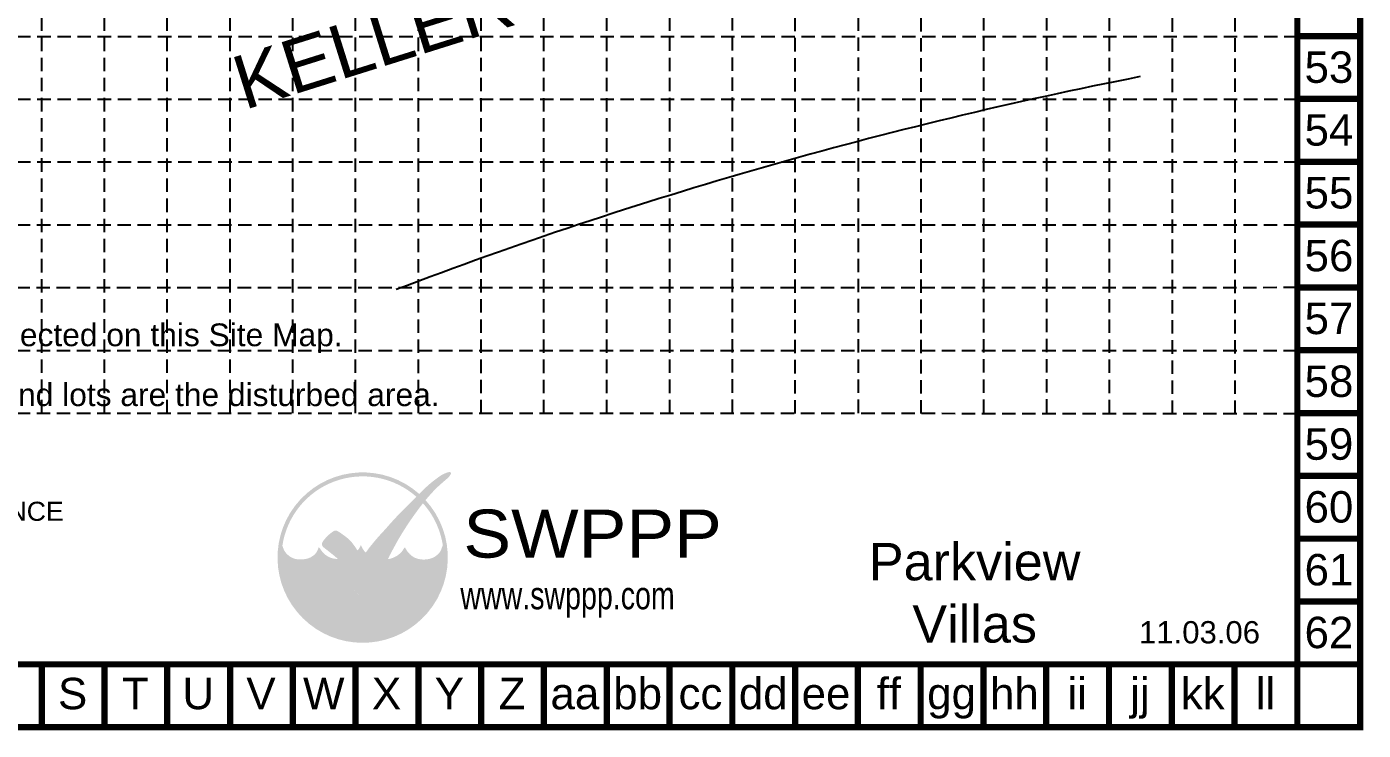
# Model space of a CAD drawing. Header units: inches. Extents: x 2538379 to 2539036, y 7098904 to 7099955.
# Drawn here: x 2538687.5 to 2539036.4, y 7098904.4 to 7099088 of the extents above; entities that cross this region are included whole.
import ezdxf
from ezdxf.enums import TextEntityAlignment as Align

# ---------------------------------------------------------------- set-up
doc = ezdxf.new("R2010")
doc.units = ezdxf.units.IN
doc.header["$MEASUREMENT"] = 0
doc.linetypes.add('DASHED', pattern=[0.75, 0.5, -0.25])
for name, color, linetype in [('ADJ-LINES', 7, 'Continuous'), ('BASE', 7, 'Continuous'), ('GRID', 254, 'DASHED'), ('LEGEND', 7, 'Continuous'), ('LOGO', 7, 'Continuous'), ('TXT-ROW', 7, 'Continuous')]:
    doc.layers.add(name, color=color, linetype=linetype)
doc.styles.add("L200'", font='ARIAL.TTF', dxfattribs={"height": 0.001969})
doc.styles.add('LOGO1', font='Rockeb.TTF', dxfattribs={"height": 25})
doc.styles.get("Standard").update_dxf_attribs({"font": 'ARIAL.TTF'})

# ---------------------------------------------------------------- blocks, each defined once
blk = doc.blocks.new('new logo')
at = {"layer": 'LOGO'}
h = blk.add_hatch(color=170, dxfattribs=at)
h.paths.add_polyline_path([(67.43, 44.06), (66.82, 44.7), (66.35, 45.25), (65.96, 45.76), (65.54, 46.4), (65.09, 47.19), (64.7, 47.94), (64.44, 48.47), (64.18, 49.02), (63.92, 49.58), (63.67, 50.15), (63.31, 50.99), (62.9, 52), (62.6, 52.78), (62.42, 53.27), (62.25, 53.75), (62.07, 54.23), (61.88, 54.72), (61.69, 55.22), (61.48, 55.74), (61.26, 56.27), (61.03, 56.81), (60.78, 57.37), (60.52, 57.93), (60.25, 58.5), (59.96, 59.07), (59.66, 59.64), (59.34, 60.2), (59.02, 60.77), (58.68, 61.32), (58.34, 61.87), (57.99, 62.4), (57.64, 62.91), (57.29, 63.4), (56.95, 63.87), (56.61, 64.32), (56.27, 64.74), (55.93, 65.14), (55.58, 65.53), (55.23, 65.91), (54.91, 66.23), (53.98, 66.22), (52.92, 66.33), (52.05, 66.5), (51.45, 66.64), (50.85, 66.81), (50.26, 67.01), (49.41, 67.35), (48.33, 67.91), (47.34, 68.56), (46.46, 69.26), (45.69, 70.02), (45.01, 70.79), (44.44, 71.52), (43.98, 72.16), (43.6, 72.69), (43.42, 72.95), (43.25, 73.18), (43.1, 73.38), (42.96, 73.53), (42.85, 73.65), (42.75, 73.73), (42.66, 73.76), (42.59, 73.76), (42.53, 73.71), (42.48, 73.63), (42.43, 73.52), (42.38, 73.38), (42.33, 73.22), (42.19, 72.76), (41.96, 72.1), (41.67, 71.46), (41.36, 70.91), (40.98, 70.34), (40.53, 69.77), (40.01, 69.21), (39.42, 68.67), (38.77, 68.17), (38.06, 67.7), (37.31, 67.27), (36.53, 66.9), (35.73, 66.59), (34.88, 66.34), (33.96, 66.14), (32.97, 65.99), (31.89, 65.9), (30.76, 65.86), (29.65, 65.89), (28.59, 65.97), (27.62, 66.13), (26.71, 66.36), (25.83, 66.67), (24.95, 67.08), (24.08, 67.58), (23.21, 68.18), (22.36, 68.88), (21.76, 69.47), (21.37, 69.89), (20.98, 70.36), (20.61, 70.88), (20.24, 71.46), (19.89, 72.13), (19.54, 72.89), (19.19, 73.77), (18.85, 74.77, -0.595729), (106.28, 106.77), (106.97, 107.48), (107.53, 108.05), (108.12, 108.64, 37.93689), (112.29, 104.53), (112.05, 104.24), (111.57, 103.66), (111.09, 103.06), (110.61, 102.47, -0.146449), (123.57, 75.01), (123.33, 74.47), (123.13, 73.97), (122.94, 73.5), (122.77, 73.07), (122.51, 72.4), (122.22, 71.72), (121.9, 71.1), (121.52, 70.53), (121.11, 70), (120.66, 69.51), (120.15, 69.03), (119.62, 68.57), (119.04, 68.14), (118.44, 67.73), (117.81, 67.36), (117.15, 67.03), (116.47, 66.74), (115.76, 66.49), (115.03, 66.28), (114.28, 66.11), (113.5, 65.97), (112.72, 65.88), (111.92, 65.82), (111.11, 65.8), (110.29, 65.82), (109.44, 65.89), (108.56, 66.01), (107.66, 66.19), (106.75, 66.43), (105.88, 66.73), (105.05, 67.1), (104.26, 67.53), (103.5, 68.04), (102.78, 68.61), (102.07, 69.26), (101.4, 69.96), (100.78, 70.68), (100.24, 71.38), (99.83, 72.02), (99.55, 72.52), (99.4, 72.79), (99.26, 73.03), (99.13, 73.24), (99.02, 73.4), (98.92, 73.52), (98.82, 73.58), (98.72, 73.6), (98.63, 73.58), (98.54, 73.51), (98.45, 73.42), (98.36, 73.3), (98.26, 73.16), (98.17, 73), (98.06, 72.83), (97.8, 72.39), (97.42, 71.81), (96.93, 71.14), (96.41, 70.55), (95.93, 70.06), (95.41, 69.58), (94.84, 69.11), (94.21, 68.65), (93.52, 68.19), (92.75, 67.74), (91.9, 67.28), (90.95, 66.85), (90.08, 66.57), (89.39, 66.39), (88.62, 66.22), (87.78, 66.08), (87.59, 65.61), (87.38, 65.07), (87.13, 64.45), (86.86, 63.76), (86.57, 63), (86.26, 62.19), (85.94, 61.33), (85.6, 60.44), (85.25, 59.53), (84.91, 58.59), (84.56, 57.66), (84.21, 56.72), (83.87, 55.8), (83.53, 54.89), (83.21, 54.02), (82.9, 53.18), (82.61, 52.38), (82.34, 51.64), (82.09, 50.96), (81.86, 50.33), (81.65, 49.76), (81.33, 48.95), (80.94, 48.06), (80.54, 47.29), (80.1, 46.58), (79.62, 45.94), (79.13, 45.36), (78.61, 44.81), (78.1, 44.32), (77.57, 43.87), (77.04, 43.47), (76.48, 43.12), (75.9, 42.81), (75.31, 42.55), (74.58, 42.28), (73.74, 42.05), (72.97, 41.94), (72.25, 41.93), (71.55, 42.04), (70.87, 42.22), (70.06, 42.5), (69.36, 42.77), (68.67, 43.11), (68.04, 43.53)])
h.paths.add_polyline_path([(71.76, 72.04), (70.7, 73.9), (70.07, 75.23), (69.69, 74.29), (68.67, 72.59), (67.85, 71.67), (67.95, 71.51), (68.11, 71.24), (68.27, 70.99), (68.41, 70.76), (68.55, 70.55), (68.68, 70.37), (68.8, 70.21), (68.92, 70.07), (69.04, 69.95), (69.15, 69.84), (69.26, 69.75), (69.37, 69.67), (69.48, 69.59), (69.59, 69.52), (69.7, 69.46), (69.82, 69.41), (69.94, 69.36), (70.05, 69.32), (70.17, 69.28), (70.29, 69.25), (70.41, 69.22), (70.53, 69.2), (70.64, 69.18), (70.76, 69.17), (70.88, 69.16), (71, 69.15), (71.11, 69.15), (71.22, 69.16), (71.33, 69.17), (71.44, 69.19), (71.54, 69.21), (71.64, 69.24), (71.74, 69.27), (71.84, 69.31), (71.94, 69.35), (72.04, 69.4), (72.14, 69.45), (72.24, 69.51), (72.35, 69.58), (72.45, 69.65), (72.56, 69.72), (72.67, 69.81), (72.78, 69.9), (72.89, 70), (73, 70.1), (73.11, 70.21), (73.22, 70.34), (73.3, 70.42), (72.52, 71.08)], flags=17)
blk.add_hatch(color=240, dxfattribs=at).paths.add_polyline_path([(117.73, 117.3), (118.86, 118.16), (119.82, 118.88), (120.63, 119.47), (121.31, 119.95), (121.89, 120.34), (122.37, 120.64), (122.78, 120.89), (123.13, 121.1), (123.45, 121.27), (123.73, 121.42), (123.99, 121.55), (124.22, 121.67), (124.44, 121.77), (124.65, 121.85), (124.84, 121.93), (125.03, 122.01), (125.21, 122.09), (125.4, 122.16), (125.58, 122.23), (125.76, 122.3), (125.93, 122.37), (126.1, 122.44), (126.26, 122.49), (126.41, 122.55), (126.56, 122.6), (126.69, 122.64), (126.82, 122.67), (126.95, 122.71), (127.06, 122.73), (127.18, 122.76), (127.29, 122.78), (127.39, 122.79), (127.5, 122.8), (127.6, 122.81), (127.7, 122.82), (127.79, 122.82), (127.89, 122.82), (127.98, 122.82), (128.06, 122.81), (128.14, 122.8), (128.22, 122.79), (128.29, 122.78), (128.35, 122.76), (128.42, 122.74), (128.47, 122.72), (128.52, 122.7), (128.57, 122.67), (128.62, 122.64), (128.65, 122.61), (128.69, 122.57), (128.72, 122.53), (128.75, 122.49), (128.77, 122.44), (128.79, 122.39), (128.81, 122.34), (128.82, 122.28), (128.83, 122.21), (128.84, 122.14), (128.84, 122.07), (128.84, 122), (128.83, 121.92), (128.82, 121.84), (128.81, 121.76), (128.79, 121.68), (128.77, 121.6), (128.74, 121.52), (128.7, 121.44), (128.66, 121.35), (128.61, 121.26), (128.56, 121.16), (128.5, 121.06), (128.43, 120.95), (128.35, 120.83), (128.27, 120.7), (128.18, 120.57), (128.08, 120.42), (127.96, 120.27), (127.85, 120.12), (127.71, 119.96), (127.57, 119.79), (127.42, 119.62), (127.25, 119.44), (127.06, 119.24), (126.84, 119.03), (126.58, 118.79), (126.28, 118.52), (125.94, 118.21), (125.54, 117.86), (125.08, 117.47), (124.58, 117.04), (124.04, 116.57), (123.48, 116.08), (122.89, 115.57), (122.3, 115.05), (121.71, 114.53), (121.13, 114.01), (120.58, 113.5), (120.04, 112.99), (119.52, 112.49), (119.01, 111.99), (118.51, 111.49), (118.02, 110.99), (117.53, 110.47), (117.03, 109.94), (116.53, 109.4), (116.03, 108.85), (115.52, 108.29), (115.02, 107.71), (114.51, 107.14), (114.01, 106.56), (113.51, 105.98), (113.02, 105.4), (112.54, 104.82), (112.05, 104.24), (111.57, 103.66), (111.09, 103.06), (110.59, 102.44), (110.09, 101.8), (109.56, 101.13), (109.02, 100.43), (108.45, 99.68), (107.87, 98.9), (107.27, 98.1), (106.66, 97.27), (106.04, 96.43), (105.43, 95.59), (104.82, 94.74), (104.23, 93.91), (103.65, 93.08), (103.08, 92.27), (102.52, 91.46), (101.97, 90.65), (101.42, 89.84), (100.87, 89.01), (100.32, 88.18), (99.77, 87.33), (99.2, 86.45), (98.63, 85.56), (98.06, 84.66), (97.5, 83.76), (96.94, 82.87), (96.4, 81.99), (95.88, 81.13), (95.38, 80.29), (94.91, 79.49), (94.46, 78.72), (94.03, 77.96), (93.61, 77.23), (93.21, 76.5), (92.81, 75.77), (92.41, 75.04), (92.01, 74.29), (91.6, 73.54), (91.18, 72.77), (90.78, 72.02), (90.38, 71.27), (90, 70.56), (89.64, 69.88), (89.31, 69.25), (89.01, 68.69), (88.75, 68.19), (88.53, 67.74), (88.33, 67.32), (88.15, 66.92), (87.97, 66.52), (87.78, 66.08), (87.59, 65.61), (87.38, 65.07), (87.13, 64.45), (86.86, 63.76), (86.57, 63), (86.26, 62.19), (85.94, 61.33), (85.6, 60.44), (85.25, 59.53), (84.91, 58.59), (84.56, 57.66), (84.21, 56.72), (83.87, 55.8), (83.53, 54.89), (83.21, 54.02), (82.9, 53.18), (82.61, 52.38), (82.34, 51.64), (82.09, 50.96), (81.86, 50.33), (81.65, 49.76), (81.44, 49.23), (81.24, 48.75), (81.04, 48.29), (80.84, 47.87), (80.64, 47.48), (80.43, 47.11), (80.2, 46.75), (79.97, 46.41), (79.73, 46.09), (79.49, 45.78), (79.24, 45.49), (78.99, 45.21), (78.74, 44.95), (78.48, 44.69), (78.23, 44.45), (77.97, 44.21), (77.71, 43.99), (77.44, 43.78), (77.17, 43.58), (76.9, 43.39), (76.62, 43.21), (76.33, 43.04), (76.04, 42.89), (75.75, 42.75), (75.45, 42.62), (75.16, 42.5), (74.87, 42.39), (74.58, 42.29), (74.3, 42.2), (74.02, 42.13), (73.75, 42.07), (73.49, 42.02), (73.23, 41.98), (72.98, 41.95), (72.73, 41.94), (72.49, 41.93), (72.24, 41.94), (72.01, 41.97), (71.77, 42), (71.53, 42.05), (71.3, 42.11), (71.06, 42.17), (70.83, 42.24), (70.59, 42.32), (70.35, 42.4), (70.12, 42.48), (69.88, 42.57), (69.64, 42.66), (69.4, 42.76), (69.16, 42.87), (68.93, 42.98), (68.69, 43.11), (68.47, 43.25), (68.25, 43.39), (68.04, 43.55), (67.83, 43.72), (67.62, 43.9), (67.42, 44.09), (67.22, 44.28), (67.03, 44.49), (66.83, 44.69), (66.64, 44.9), (66.45, 45.13), (66.26, 45.36), (66.06, 45.62), (65.86, 45.91), (65.65, 46.23), (65.43, 46.59), (65.2, 47), (64.96, 47.45), (64.7, 47.94), (64.44, 48.47), (64.18, 49.02), (63.92, 49.58), (63.67, 50.15), (63.43, 50.71), (63.2, 51.26), (62.99, 51.78), (62.79, 52.29), (62.6, 52.78), (62.42, 53.27), (62.25, 53.75), (62.07, 54.23), (61.88, 54.72), (61.69, 55.22), (61.48, 55.74), (61.26, 56.27), (61.03, 56.81), (60.78, 57.37), (60.52, 57.93), (60.25, 58.5), (59.96, 59.07), (59.66, 59.64), (59.34, 60.2), (59.02, 60.77), (58.68, 61.32), (58.34, 61.87), (57.99, 62.4), (57.64, 62.91), (57.29, 63.4), (56.95, 63.87), (56.61, 64.32), (56.27, 64.74), (55.93, 65.14), (55.58, 65.53), (55.23, 65.91), (54.86, 66.28), (54.49, 66.65), (54.09, 67.01), (53.68, 67.39), (53.25, 67.76), (52.81, 68.14), (52.35, 68.52), (51.89, 68.9), (51.42, 69.28), (50.95, 69.66), (50.48, 70.04), (50.01, 70.41), (49.54, 70.78), (49.09, 71.13), (48.65, 71.47), (48.24, 71.8), (47.84, 72.11), (47.47, 72.4), (47.14, 72.66), (46.83, 72.9), (46.56, 73.11), (46.32, 73.3), (46.11, 73.47), (45.92, 73.63), (45.75, 73.78), (45.6, 73.92), (45.46, 74.05), (45.34, 74.18), (45.23, 74.31), (45.13, 74.44), (45.04, 74.56), (44.96, 74.69), (44.9, 74.82), (44.84, 74.96), (44.8, 75.1), (44.76, 75.24), (44.73, 75.39), (44.72, 75.54), (44.71, 75.69), (44.7, 75.84), (44.71, 75.99), (44.72, 76.15), (44.75, 76.3), (44.78, 76.45), (44.81, 76.6), (44.86, 76.75), (44.92, 76.9), (44.99, 77.06), (45.07, 77.23), (45.17, 77.4), (45.29, 77.59), (45.42, 77.8), (45.57, 78.01), (45.73, 78.24), (45.91, 78.48), (46.11, 78.73), (46.32, 78.99), (46.55, 79.26), (46.8, 79.54), (47.06, 79.83), (47.33, 80.13), (47.62, 80.43), (47.91, 80.73), (48.21, 81.04), (48.52, 81.34), (48.84, 81.64), (49.16, 81.93), (49.48, 82.21), (49.79, 82.48), (50.1, 82.74), (50.41, 82.98), (50.7, 83.21), (50.98, 83.42), (51.24, 83.62), (51.49, 83.79), (51.7, 83.95), (51.9, 84.08), (52.08, 84.19), (52.25, 84.29), (52.4, 84.38), (52.55, 84.45), (52.68, 84.51), (52.82, 84.56), (52.95, 84.61), (53.08, 84.64), (53.21, 84.67), (53.34, 84.69), (53.47, 84.7), (53.6, 84.7), (53.72, 84.69), (53.85, 84.68), (53.97, 84.65), (54.1, 84.62), (54.22, 84.58), (54.35, 84.54), (54.48, 84.48), (54.61, 84.43), (54.74, 84.36), (54.88, 84.3), (55.02, 84.23), (55.17, 84.15), (55.34, 84.06), (55.51, 83.97), (55.7, 83.86), (55.91, 83.73), (56.14, 83.59), (56.4, 83.42), (56.68, 83.23), (56.99, 83.01), (57.32, 82.78), (57.67, 82.53), (58.03, 82.27), (58.4, 81.99), (58.79, 81.71), (59.18, 81.42), (59.57, 81.13), (59.97, 80.83), (60.37, 80.53), (60.76, 80.22), (61.15, 79.91), (61.54, 79.59), (61.91, 79.27), (62.28, 78.93), (62.64, 78.6), (62.98, 78.25), (63.32, 77.9), (63.65, 77.54), (63.97, 77.17), (64.29, 76.79), (64.6, 76.4), (64.91, 76.01), (65.22, 75.6), (65.52, 75.19), (65.82, 74.78), (66.11, 74.37), (66.39, 73.96), (66.66, 73.57), (66.91, 73.18), (67.15, 72.81), (67.37, 72.45), (67.58, 72.12), (67.77, 71.8), (67.95, 71.51), (68.11, 71.24), (68.27, 70.99), (68.41, 70.76), (68.55, 70.55), (68.68, 70.37), (68.8, 70.21), (68.92, 70.07), (69.04, 69.95), (69.15, 69.84), (69.26, 69.75), (69.37, 69.67), (69.48, 69.59), (69.59, 69.52), (69.7, 69.46), (69.82, 69.41), (69.94, 69.36), (70.05, 69.32), (70.17, 69.28), (70.29, 69.25), (70.41, 69.22), (70.53, 69.2), (70.64, 69.18), (70.76, 69.17), (70.88, 69.16), (71, 69.15), (71.11, 69.15), (71.22, 69.16), (71.33, 69.17), (71.44, 69.19), (71.54, 69.21), (71.64, 69.24), (71.74, 69.27), (71.84, 69.31), (71.94, 69.35), (72.04, 69.4), (72.14, 69.45), (72.24, 69.51), (72.35, 69.58), (72.45, 69.65), (72.56, 69.72), (72.67, 69.81), (72.78, 69.9), (72.89, 70), (73, 70.1), (73.11, 70.21), (73.22, 70.34), (73.34, 70.47), (73.46, 70.61), (73.58, 70.77), (73.72, 70.94), (73.85, 71.12), (74, 71.32), (74.15, 71.53), (74.32, 71.77), (74.5, 72.01), (74.68, 72.27), (74.88, 72.55), (75.09, 72.84), (75.32, 73.15), (75.56, 73.46), (75.82, 73.79), (76.09, 74.14), (76.37, 74.49), (76.67, 74.87), (76.99, 75.25), (77.32, 75.65), (77.66, 76.07), (78.02, 76.5), (78.39, 76.95), (78.77, 77.42), (79.18, 77.91), (79.6, 78.4), (80.03, 78.92), (80.49, 79.45), (80.96, 80), (81.46, 80.56), (81.97, 81.13), (82.5, 81.72), (83.04, 82.31), (83.59, 82.91), (84.14, 83.51), (84.68, 84.1), (85.22, 84.68), (85.74, 85.25), (86.24, 85.81), (86.73, 86.35), (87.2, 86.89), (87.67, 87.41), (88.13, 87.94), (88.59, 88.46), (89.06, 88.98), (89.53, 89.52), (90.01, 90.05), (90.5, 90.6), (91, 91.16), (91.52, 91.73), (92.06, 92.31), (92.61, 92.9), (93.18, 93.5), (93.77, 94.12), (94.38, 94.75), (95.01, 95.39), (95.64, 96.03), (96.28, 96.68), (96.92, 97.32), (97.56, 97.96), (98.19, 98.58), (98.8, 99.19), (99.39, 99.77), (99.96, 100.34), (100.52, 100.9), (101.07, 101.45), (101.61, 101.98), (102.14, 102.52), (102.66, 103.05), (103.19, 103.59), (103.72, 104.13), (104.25, 104.67), (104.78, 105.23), (105.32, 105.78), (105.86, 106.34), (106.41, 106.91), (106.97, 107.48), (107.53, 108.05), (108.11, 108.62), (108.69, 109.2), (109.27, 109.77), (109.86, 110.34), (110.45, 110.91), (111.04, 111.47), (111.62, 112.02), (112.2, 112.56), (112.77, 113.1), (113.35, 113.62), (113.95, 114.16), (114.58, 114.71), (115.26, 115.3), (116.01, 115.91), (116.82, 116.58)])
at = {"layer": 'LOGO', "style": 'LOGO1'}
for s, height, width, p in [('SWPPP', 31.324, 1.115, (136.96, 67.05)), ('www.swppp.com', 18.1118, 0.77, (135.01, 33.35))]:
    blk.add_text(s, height=height, dxfattribs=dict(at, width=width)).set_placement(p)

msp = doc.modelspace()

# ---------------------------------------------------------------- linework, layer by layer
at = {"layer": 'ADJ-LINES', "linetype": 'Continuous'}
msp.add_arc((2539208, 7097904.43), 1192.86, 101.10945, 110.82496, dxfattribs=at)
at = {"layer": 'BASE', "const_width": 1.64}
for points in [[(2539035.59, 7098905.23), (2539035.59, 7099954.13), (2538380.02, 7099954.13), (2538380.02, 7098905.23)], [(2539019.2, 7098921.61), (2539019.2, 7099937.74), (2538396.41, 7099937.74), (2538396.41, 7098921.61)]]:
    msp.add_lwpolyline(points, close=True, dxfattribs=at)
for points in [[(2539035.59, 7099085.51), (2539019.2, 7099085.51)], [(2539035.59, 7099069.12), (2539019.2, 7099069.12)], [(2539035.59, 7099052.73), (2539019.2, 7099052.73)], [(2539035.59, 7099036.34), (2539019.2, 7099036.34)], [(2539035.59, 7099019.95), (2539019.2, 7099019.95)], [(2539035.59, 7099003.56), (2539019.2, 7099003.56)], [(2539035.59, 7098987.17), (2539019.2, 7098987.17)], [(2539035.59, 7098970.78), (2539019.2, 7098970.78)], [(2539035.59, 7098954.39), (2539019.2, 7098954.39)], [(2539035.59, 7098938), (2539019.2, 7098938)], [(2538691.42, 7098921.61), (2538691.42, 7098905.23)], [(2538707.81, 7098921.61), (2538707.81, 7098905.23)], [(2538724.2, 7098921.61), (2538724.2, 7098905.23)], [(2538740.59, 7098921.61), (2538740.59, 7098905.23)], [(2538756.97, 7098921.61), (2538756.97, 7098905.23)], [(2538773.36, 7098921.61), (2538773.36, 7098905.23)], [(2538789.75, 7098921.61), (2538789.75, 7098905.23)], [(2538806.14, 7098921.61), (2538806.14, 7098905.23)], [(2538822.53, 7098921.61), (2538822.53, 7098905.23)], [(2538838.92, 7098921.61), (2538838.92, 7098905.23)], [(2538855.31, 7098921.61), (2538855.31, 7098905.23)], [(2538871.7, 7098921.61), (2538871.7, 7098905.23)], [(2538888.09, 7098921.61), (2538888.09, 7098905.23)], [(2538904.48, 7098921.61), (2538904.48, 7098905.23)], [(2538920.87, 7098921.61), (2538920.87, 7098905.23)], [(2538937.25, 7098921.61), (2538937.25, 7098905.23)], [(2538953.64, 7098921.61), (2538953.64, 7098905.23)], [(2538970.03, 7098921.61), (2538970.03, 7098905.23)], [(2538986.42, 7098921.61), (2538986.42, 7098905.23)], [(2539002.81, 7098921.61), (2539002.81, 7098905.23)], [(2539019.2, 7098921.61), (2539019.2, 7098905.23)], [(2539035.59, 7098921.61), (2539019.2, 7098921.61)]]:
    msp.add_lwpolyline(points, dxfattribs=at)
at = {"layer": 'GRID', "color": 253, "linetype": 'DASHED', "ltscale": 7}
for p, q in [((2538904.67, 7098987.18), (2538904.55, 7099938.11)), ((2538920.97, 7098987.01), (2538920.94, 7099938.11)), ((2538937.38, 7098987.21), (2538937.33, 7099938.11)), ((2538953.8, 7098987.26), (2538953.72, 7099938.11)), ((2538970.15, 7098987.12), (2538970.11, 7099938.11)), ((2538986.58, 7098986.91), (2538986.49, 7099938.11)), ((2539002.98, 7098986.95), (2539002.88, 7099938.11)), ((2538691.42, 7098987.13), (2538691.42, 7099937.74)), ((2538707.81, 7098987.13), (2538707.81, 7099937.74)), ((2538724.2, 7098987.12), (2538724.2, 7099937.74)), ((2538740.59, 7098987.12), (2538740.59, 7099937.74)), ((2538756.97, 7098987.12), (2538756.97, 7099937.74)), ((2538773.36, 7098987.12), (2538773.36, 7099937.74)), ((2538789.75, 7098987.11), (2538789.75, 7099937.74)), ((2538806.14, 7098987.11), (2538806.14, 7099937.74)), ((2538822.53, 7098987.11), (2538822.53, 7099937.74)), ((2538838.92, 7098987.11), (2538838.92, 7099937.74)), ((2538855.39, 7098987.14), (2538855.31, 7099937.74)), ((2538871.76, 7098987.22), (2538871.7, 7099937.74)), ((2538888.13, 7098987.03), (2538888.09, 7099937.74)), ((2538396.26, 7099085.45), (2539019.04, 7099085.45)), ((2538396.26, 7099069.06), (2539019.04, 7099069.06)), ((2538396.26, 7099052.67), (2539019.04, 7099052.67)), ((2538396.17, 7099036.3), (2539018.52, 7099036.26)), ((2538396.06, 7099019.86), (2539018.52, 7099019.97)), ((2538396.11, 7099003.51), (2539018.59, 7099003.47)), ((2538396.11, 7098987.18), (2539018.56, 7098987.08))]:
    msp.add_line(p, q, dxfattribs=at)

# ---------------------------------------------------------------- block references
at = {"layer": 'GRID', "xscale": 0.3999999999068677, "yscale": 0.400000000372529, "zscale": 0.4}
msp.add_blockref('new logo', (2538746.7, 7098922.63), dxfattribs=at)

# ---------------------------------------------------------------- texts
at = {"insert": (2538934.96, 7098953.27), "char_height": 9.747, "width": 71.5172, "attachment_point": 2}
msp.add_mtext('Parkview Villas', dxfattribs=at)
at = {"layer": 'BASE'}
for s, height, p in [('53', 8.195, (2539027.45, 7099077.42)), ('54', 8.195, (2539027.45, 7099061.03)), ('55', 8.195, (2539027.45, 7099044.64)), ('56', 8.195, (2539027.45, 7099028.25)), ('57', 8.195, (2539027.45, 7099011.86)), ('58', 8.195, (2539027.45, 7098995.47)), ('59', 8.195, (2539027.45, 7098979.08)), ('60', 8.195, (2539027.45, 7098962.69)), ('61', 8.195, (2539027.45, 7098946.3)), ('62', 8.195, (2539027.45, 7098929.92)), ('S', 8.19, (2538699.49, 7098913.99)), ('T', 8.19, (2538715.88, 7098913.99)), ('U', 8.19, (2538732.27, 7098913.99)), ('V', 8.19, (2538748.66, 7098913.99)), ('W', 8.19, (2538765.05, 7098913.99)), ('X', 8.19, (2538781.43, 7098913.99)), ('Y', 8.19, (2538797.82, 7098913.99)), ('Z', 8.19, (2538814.21, 7098913.99)), ('aa', 8.195, (2538830.6, 7098913.99)), ('bb', 8.195, (2538846.99, 7098913.99)), ('cc', 8.195, (2538863.38, 7098913.99)), ('dd', 8.195, (2538879.77, 7098913.99)), ('ee', 8.195, (2538896.16, 7098913.99)), ('ff', 8.195, (2538912.55, 7098913.99)), ('gg', 8.195, (2538928.94, 7098913.99)), ('hh', 8.195, (2538945.33, 7098913.99)), ('ii', 8.195, (2538961.72, 7098913.99)), ('jj', 8.195, (2538978.1, 7098913.99)), ('kk', 8.195, (2538994.49, 7098913.99)), ('ll', 8.195, (2539010.88, 7098913.99))]:
    msp.add_text(s, height=height, dxfattribs=at).set_placement(p, align=Align.MIDDLE_CENTER)
at = {"layer": 'BASE', "color": 7, "style": "L200'"}
for s, height, p in [('Location of concrete washout will be determined in the field and will be reflected on this Site Map.', 5.9293, (2538413.63, 7099004.61)), ('Stabilization practices are expected to be used at all disturbed areas; Ryland lots are the disturbed area.', 5.92926, (2538413.62, 7098988.99))]:
    msp.add_text(s, height=height, dxfattribs=at).set_placement(p)
at = {"layer": 'BASE'}
msp.add_text('11.03.06', height=5.809, dxfattribs=at).set_placement((2538993.66, 7098927.07), align=Align.CENTER)
at = {"layer": 'LEGEND', "style": "L200'"}
msp.add_text('EROSION BLANKET / SILT FENCE', height=4.9748, dxfattribs=at).set_placement((2538585.56, 7098959.05))
at = {"layer": 'TXT-ROW', "linetype": 'Continuous'}
msp.add_text('KELLER SPRINGS ROAD', height=14, rotation=17.4482, dxfattribs=at).set_placement((2538744.3, 7099066.19))

doc.saveas('drawing.dxf')
